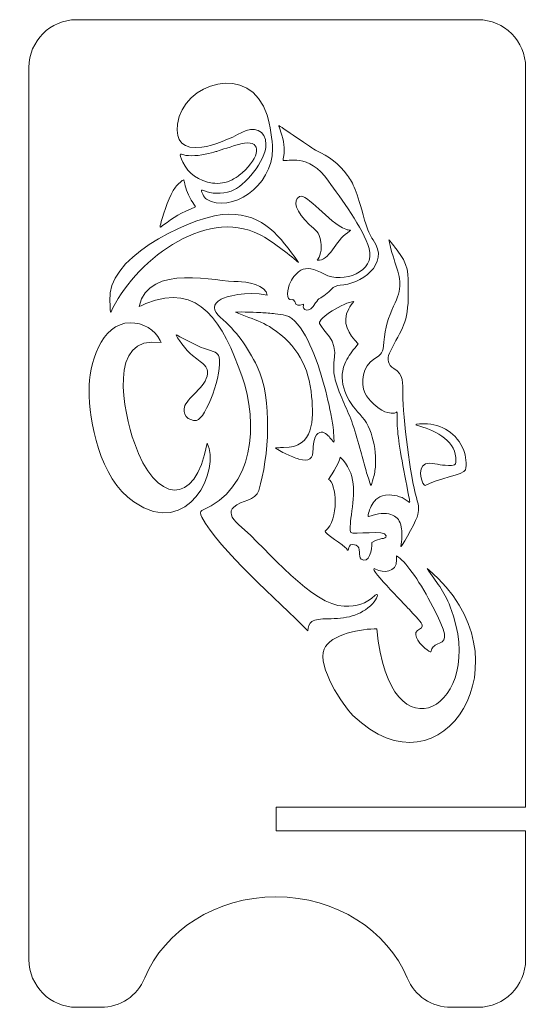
# Model space of a CAD drawing. Header units: millimetres. Extents: x -328 to 276, y -219 to 45.
# Drawn here: x 16.4 to 102.8, y -121.2 to 44.8 of the extents above; entities that cross this region are included whole.
import ezdxf

# ---------------------------------------------------------------- set-up
doc = ezdxf.new("R2010")
doc.units = ezdxf.units.MM
doc.header["$MEASUREMENT"] = 0
doc.layers.add('layer 1', color=7, linetype='Continuous')

msp = doc.modelspace()

# ---------------------------------------------------------------- linework, layer by layer
at = {"layer": 'layer 1', "color": 250, "lineweight": 9}
for points, knots in [([(25.9811, 44.7682), (48.478, 44.7682), (70.9743, 44.7682), (93.4711, 44.7682), (93.4711, 44.7682), (97.8773, 44.7682), (101.4711, 41.1744), (101.4711, 36.7682), (101.4711, 36.7682), (101.4711, 36.7682), (101.4711, -87.5432), (101.4711, -87.5432), (101.4711, -87.5432), (101.4711, -87.5432), (59.5461, -87.5432), (59.5461, -87.5432), (59.5461, -87.5432), (59.5461, -87.5432), (59.5461, -91.5432), (59.5461, -91.5432), (59.5461, -91.5432), (59.5461, -91.5432), (101.4711, -91.5432), (101.4711, -91.5432), (101.4711, -91.5432), (101.4711, -98.7555), (101.4711, -105.9679), (101.4711, -113.1802), (101.4711, -113.1802), (101.4711, -117.5864), (97.8773, -121.1802), (93.4711, -121.1802), (93.4711, -121.1802), (93.4711, -121.1802), (88.9634, -121.1802), (88.9634, -121.1802), (88.9634, -121.1802), (85.6673, -121.1802), (82.8524, -119.3055), (81.5818, -116.2641), (81.5818, -116.2641), (78.2562, -108.3039), (69.6299, -102.6313), (59.5111, -102.6313), (59.5111, -102.6313), (49.3923, -102.6313), (40.766, -108.3039), (37.4404, -116.2641), (37.4404, -116.2641), (36.1698, -119.3055), (33.3549, -121.1802), (30.0588, -121.1802), (30.0588, -121.1802), (30.0588, -121.1802), (25.9811, -121.1802), (25.9811, -121.1802), (25.9811, -121.1802), (21.5749, -121.1802), (17.9811, -117.5864), (17.9811, -113.1802), (17.9811, -113.1802), (17.9811, -63.1998), (17.9811, -13.2154), (17.9811, 36.7682), (17.9811, 36.7682), (17.9811, 41.1744), (21.5749, 44.7682), (25.9811, 44.7682)], [0, 0, 0, 0, 0.05555556, 0.05555556, 0.05555556, 0.05555556, 0.11111111, 0.11111111, 0.11111111, 0.11111111, 0.16666667, 0.16666667, 0.16666667, 0.16666667, 0.22222222, 0.22222222, 0.22222222, 0.22222222, 0.27777778, 0.27777778, 0.27777778, 0.27777778, 0.33333333, 0.33333333, 0.33333333, 0.33333333, 0.38888889, 0.38888889, 0.38888889, 0.38888889, 0.44444444, 0.44444444, 0.44444444, 0.44444444, 0.5, 0.5, 0.5, 0.5, 0.55555556, 0.55555556, 0.55555556, 0.55555556, 0.61111111, 0.61111111, 0.61111111, 0.61111111, 0.66666667, 0.66666667, 0.66666667, 0.66666667, 0.72222222, 0.72222222, 0.72222222, 0.72222222, 0.77777778, 0.77777778, 0.77777778, 0.77777778, 0.83333333, 0.83333333, 0.83333333, 0.83333333, 0.88888889, 0.88888889, 0.88888889, 0.88888889, 1, 1, 1, 1]), ([(47.8579, 14.6033), (47.3317, 14.9282), (46.8759, 15.9953), (47.0077, 16.1273), (47.0077, 16.1273), (47.0266, 16.1461), (47.0886, 16.1417), (47.1733, 16.1196), (47.1733, 16.1196), (47.258, 16.0976), (47.3653, 16.0577), (47.475, 16.0055), (47.475, 16.0055), (48.568, 15.4842), (50.3818, 15.4756), (51.9836, 15.984), (51.9836, 15.984), (54.2526, 16.7041), (57.8154, 21.1095), (57.824, 23.8056), (57.824, 23.8056), (57.8373, 26.3202), (55.6944, 26.8906), (53.7723, 25.841), (53.7723, 25.841), (51.9633, 24.8523), (49.05, 23.5603), (47.0184, 23.3297), (47.0184, 23.3297), (43.9671, 22.9829), (42.5741, 24.3101), (42.9337, 27.2216), (42.9337, 27.2216), (43.7917, 34.1696), (55.2201, 37.7389), (58.0038, 28.7289), (58.0038, 28.7289), (58.4788, 27.1914), (58.9393, 24.4137), (58.9416, 23.0711), (58.9416, 23.0711), (58.953, 16.6622), (51.7942, 12.173), (47.8579, 14.6033)], [0, 0, 0, 0, 0.08333333, 0.08333333, 0.08333333, 0.08333333, 0.16666667, 0.16666667, 0.16666667, 0.16666667, 0.25, 0.25, 0.25, 0.25, 0.33333333, 0.33333333, 0.33333333, 0.33333333, 0.41666667, 0.41666667, 0.41666667, 0.41666667, 0.5, 0.5, 0.5, 0.5, 0.58333333, 0.58333333, 0.58333333, 0.58333333, 0.66666667, 0.66666667, 0.66666667, 0.66666667, 0.75, 0.75, 0.75, 0.75, 0.83333333, 0.83333333, 0.83333333, 0.83333333, 1, 1, 1, 1]), ([(64.1233, -3.2307), (64.1944, -3.0068), (64.1743, -2.9815), (63.9875, -3.0595), (63.9875, -3.0595), (63.4663, -3.3237), (62.837, -3.3753), (62.6518, -2.5982), (62.6518, -2.5982), (62.6086, -2.4168), (62.3776, -2.1049), (62.21, -2.2726), (62.21, -2.2726), (61.0852, -2.4979), (61.4017, -0.3746), (61.939, 0.6836), (61.939, 0.6836), (62.3446, 1.4827), (63.1633, 2.4142), (63.7075, 2.6956), (63.7075, 2.6956), (64.6709, 3.1938), (65.8599, 2.9881), (67.6467, 2.0141), (67.6467, 2.0141), (70.7045, 0.3471), (76.3074, 2.3941), (75.1651, 6.34), (75.1651, 6.34), (74.1893, 9.7107), (70.3447, 14.8462), (68.3519, 17.6369), (68.3519, 17.6369), (64.8231, 22.575), (61.5082, 20.8165), (60.7159, 21.1359), (60.7159, 21.1359), (60.6923, 21.1595), (60.7376, 21.5304), (60.8165, 21.9597), (60.8165, 21.9597), (61.0025, 22.969), (60.8165, 24.4722), (60.3276, 25.8787), (60.3276, 25.8787), (60.1357, 26.4327), (59.9785, 26.9336), (59.9785, 26.9916), (59.9785, 26.9916), (59.9785, 27.0497), (65.8872, 22.9721), (66.2689, 22.7922), (66.2689, 22.7922), (68.3913, 21.7926), (70.1019, 20.5844), (71.5469, 18.6167), (71.5469, 18.6167), (72.5275, 17.2813), (72.9744, 16.1079), (74.4098, 11.0998), (74.4098, 11.0998), (74.9145, 9.3388), (75.2427, 8.5711), (75.8371, 7.7606), (75.8371, 7.7606), (78.8539, 3.6466), (73.5253, 0.219), (70.3002, 0.1647), (70.3002, 0.1647), (69.7732, 0.1556), (69.1381, -0.1382), (68.8144, -0.5229), (68.8144, -0.5229), (68.4303, -0.9793), (67.2425, -1.9041), (66.8473, -2.0544), (66.8473, -2.0544), (66.6777, -2.1188), (66.3986, -2.4407), (66.1777, -2.827), (66.1777, -2.827), (65.0695, -4.7637), (63.8979, -3.9418), (64.1233, -3.2307)], [0, 0, 0, 0, 0.04545455, 0.04545455, 0.04545455, 0.04545455, 0.09090909, 0.09090909, 0.09090909, 0.09090909, 0.13636364, 0.13636364, 0.13636364, 0.13636364, 0.18181818, 0.18181818, 0.18181818, 0.18181818, 0.22727273, 0.22727273, 0.22727273, 0.22727273, 0.27272727, 0.27272727, 0.27272727, 0.27272727, 0.31818182, 0.31818182, 0.31818182, 0.31818182, 0.36363636, 0.36363636, 0.36363636, 0.36363636, 0.40909091, 0.40909091, 0.40909091, 0.40909091, 0.45454545, 0.45454545, 0.45454545, 0.45454545, 0.5, 0.5, 0.5, 0.5, 0.54545455, 0.54545455, 0.54545455, 0.54545455, 0.59090909, 0.59090909, 0.59090909, 0.59090909, 0.63636364, 0.63636364, 0.63636364, 0.63636364, 0.68181818, 0.68181818, 0.68181818, 0.68181818, 0.72727273, 0.72727273, 0.72727273, 0.72727273, 0.77272727, 0.77272727, 0.77272727, 0.77272727, 0.81818182, 0.81818182, 0.81818182, 0.81818182, 0.86363636, 0.86363636, 0.86363636, 0.86363636, 0.90909091, 0.90909091, 0.90909091, 0.90909091, 1, 1, 1, 1]), ([(48.8252, 17.3337), (46.5056, 17.6713), (44.7807, 18.8851), (43.8526, 20.8328), (43.8526, 20.8328), (43.5175, 21.5359), (43.3163, 22.1969), (43.4378, 22.1969), (43.4378, 22.1969), (43.4726, 22.1969), (43.7349, 22.1302), (44.0203, 22.0488), (44.0203, 22.0488), (44.8594, 21.8096), (46.6864, 21.9125), (48.1884, 22.2838), (48.1884, 22.2838), (48.8454, 22.4461), (49.4576, 22.6126), (49.5488, 22.6537), (49.5488, 22.6537), (49.7018, 22.7227), (51.4606, 23.2796), (52.9588, 23.7338), (52.9588, 23.7338), (53.3041, 23.8384), (53.8804, 23.968), (54.2393, 24.0221), (54.2393, 24.0221), (57.1113, 24.4535), (56.8753, 21.6808), (53.8177, 19.0655), (53.8177, 19.0655), (53.0204, 18.3834), (52.9183, 18.3128), (52.1215, 17.8932), (52.1215, 17.8932), (51.0988, 17.3543), (49.9836, 17.165), (48.8252, 17.3337)], [0, 0, 0, 0, 0.09090909, 0.09090909, 0.09090909, 0.09090909, 0.18181818, 0.18181818, 0.18181818, 0.18181818, 0.27272727, 0.27272727, 0.27272727, 0.27272727, 0.36363636, 0.36363636, 0.36363636, 0.36363636, 0.45454545, 0.45454545, 0.45454545, 0.45454545, 0.54545455, 0.54545455, 0.54545455, 0.54545455, 0.63636364, 0.63636364, 0.63636364, 0.63636364, 0.72727273, 0.72727273, 0.72727273, 0.72727273, 0.81818182, 0.81818182, 0.81818182, 0.81818182, 1, 1, 1, 1]), ([(-39.1896, 13.5446), (-39.1896, 13.5446), (-40.7071, 13.3666), (-40.7071, 13.3666), (-40.7071, 13.3666), (-39.1697, 12.4095), (-39.3991, 5.6019), (-39.4497, 3.8377), (-39.4497, 3.8377), (-41.4075, 4.8393), (-42.8783, 5.7153), (-44.5648, 7.3794), (-44.5648, 7.3794), (-46.1856, 8.9785), (-47.5927, 11.035), (-47.4258, 11.5609), (-47.4258, 11.5609), (-47.3838, 11.6929), (-47.0317, 12.3367), (-46.5925, 12.9561), (-46.5925, 12.9561), (-44.776, 15.5175), (-43.2565, 17.1083), (-41.568, 17.3409), (-41.568, 17.3409), (-40.1638, 17.5343), (-39.2996, 16.5384), (-37.8073, 15.286), (-37.8073, 15.286), (-38.8972, 17.7445), (-40.488, 18.8167), (-42.3501, 18.3479), (-42.3501, 18.3479), (-45.0887, 17.6581), (-48.0827, 12.9624), (-48.2481, 13.1455), (-48.2481, 13.1455), (-48.294, 13.1964), (-48.428, 13.5347), (-48.5456, 13.8972), (-48.5456, 13.8972), (-48.7961, 14.6693), (-48.8125, 14.5086), (-49.3663, 14.4093), (-49.3663, 14.4093), (-49.3711, 13.1716), (-49.4698, 13.5863), (-49.1289, 12.5948), (-49.1289, 12.5948), (-48.5673, 10.9615), (-47.1807, 8.4798), (-46.0056, 7.0055), (-46.0056, 7.0055), (-44.8565, 5.5635), (-40.8293, 1.9237), (-39.0218, 1.3065), (-39.0218, 1.3065), (-38.0933, 2.6059), (-36.9214, 2.901), (-35.7591, 1.9772), (-35.7591, 1.9772), (-33.6521, 0.3027), (-31.948, -4.2901), (-31.2415, -10.1966), (-31.2415, -10.1966), (-30.7479, -14.3234), (-30.84, -22.6361), (-33.5177, -25.5043), (-33.5177, -25.5043), (-34.5642, -26.6258), (-35.8923, -25.8961), (-36.8713, -24.9427), (-36.8713, -24.9427), (-37.563, -24.2691), (-39.0764, -21.7501), (-39.3487, -20.9258), (-39.3487, -20.9258), (-39.5568, -20.2957), (-39.4146, -20.5691), (-39.8866, -20.0322), (-39.8866, -20.0322), (-42.6469, -16.8942), (-45.8576, -13.6526), (-49.3049, -11.366), (-49.3049, -11.366), (-48.8366, -12.4384), (-48.7906, -13.8745), (-48.3363, -14.6702), (-48.3363, -14.6702), (-48.101, -15.0825), (-46.6457, -16.304), (-46.1958, -16.741), (-46.1958, -16.741), (-43.5238, -19.3366), (-41.3844, -21.9929), (-39.512, -25.0398), (-39.512, -25.0398), (-38.337, -26.9514), (-36.464, -29.635), (-33.965, -29.2657), (-33.965, -29.2657), (-26.627, -28.1066), (-16.8327, -26.3992), (-9.8775, -26.131), (-9.8775, -26.131), (-5.9316, -25.9789), (-2.5135, -25.6965), (-0.5126, -27.4595), (-0.5126, -27.4595), (-0.5126, -27.4595), (0.9024, -28.7063), (0.9024, -28.7063), (0.9024, -28.7063), (3.6152, -27.7105), (20.2434, -22.4849), (5.7282, -25.14), (5.7282, -25.14), (5.7282, -25.14), (3.533, -25.5416), (3.533, -25.5416), (3.533, -25.5416), (3.533, -25.5416), (2.4848, -25.0019), (2.4848, -25.0019), (2.4848, -25.0019), (-1.6794, -22.8578), (-8.7987, -23.1421), (-16.5758, -24.3224), (-16.5758, -24.3224), (-18.4553, -24.6076), (-27.3278, -24.8253), (-28.7686, -23.9659), (-28.7686, -23.9659), (-29.5702, -23.4877), (-29.3168, -22.457), (-28.9721, -20.2936), (-28.9721, -20.2936), (-28.3286, -16.2554), (-28.7105, -10.2144), (-29.3622, -6.1514), (-29.3622, -6.1514), (-29.7542, -3.7077), (-32.1439, 6.0824), (-35.6411, 6.0699), (-35.6411, 6.0699), (-36.7021, 6.0661), (-37.8901, 4.7682), (-37.7064, 5.0734), (-37.7064, 5.0734), (-37.4335, 7.1114), (-38.5945, 12.2937), (-39.1896, 13.5446)], [0, 0, 0, 0, 0.02564103, 0.02564103, 0.02564103, 0.02564103, 0.05128205, 0.05128205, 0.05128205, 0.05128205, 0.07692308, 0.07692308, 0.07692308, 0.07692308, 0.1025641, 0.1025641, 0.1025641, 0.1025641, 0.12820513, 0.12820513, 0.12820513, 0.12820513, 0.15384615, 0.15384615, 0.15384615, 0.15384615, 0.17948718, 0.17948718, 0.17948718, 0.17948718, 0.20512821, 0.20512821, 0.20512821, 0.20512821, 0.23076923, 0.23076923, 0.23076923, 0.23076923, 0.25641026, 0.25641026, 0.25641026, 0.25641026, 0.28205128, 0.28205128, 0.28205128, 0.28205128, 0.30769231, 0.30769231, 0.30769231, 0.30769231, 0.33333333, 0.33333333, 0.33333333, 0.33333333, 0.35897436, 0.35897436, 0.35897436, 0.35897436, 0.38461538, 0.38461538, 0.38461538, 0.38461538, 0.41025641, 0.41025641, 0.41025641, 0.41025641, 0.43589744, 0.43589744, 0.43589744, 0.43589744, 0.46153846, 0.46153846, 0.46153846, 0.46153846, 0.48717949, 0.48717949, 0.48717949, 0.48717949, 0.51282051, 0.51282051, 0.51282051, 0.51282051, 0.53846154, 0.53846154, 0.53846154, 0.53846154, 0.56410256, 0.56410256, 0.56410256, 0.56410256, 0.58974359, 0.58974359, 0.58974359, 0.58974359, 0.61538462, 0.61538462, 0.61538462, 0.61538462, 0.64102564, 0.64102564, 0.64102564, 0.64102564, 0.66666667, 0.66666667, 0.66666667, 0.66666667, 0.69230769, 0.69230769, 0.69230769, 0.69230769, 0.71794872, 0.71794872, 0.71794872, 0.71794872, 0.74358974, 0.74358974, 0.74358974, 0.74358974, 0.76923077, 0.76923077, 0.76923077, 0.76923077, 0.79487179, 0.79487179, 0.79487179, 0.79487179, 0.82051282, 0.82051282, 0.82051282, 0.82051282, 0.84615385, 0.84615385, 0.84615385, 0.84615385, 0.87179487, 0.87179487, 0.87179487, 0.87179487, 0.8974359, 0.8974359, 0.8974359, 0.8974359, 0.92307692, 0.92307692, 0.92307692, 0.92307692, 0.94871795, 0.94871795, 0.94871795, 0.94871795, 1, 1, 1, 1]), ([(40.6005, 10.2808), (39.9106, 9.7586), (39.9252, 9.7361), (40.2282, 10.8428), (40.2282, 10.8428), (40.6911, 12.5348), (41.5786, 15.2963), (42.6212, 16.6435), (42.6212, 16.6435), (43.0162, 17.1537), (43.8213, 17.8615), (43.9959, 17.8519), (43.9959, 17.8519), (44.0448, 17.8492), (44.1311, 17.5458), (44.1875, 17.1776), (44.1875, 17.1776), (44.3054, 16.4091), (44.8433, 15.1505), (45.5213, 14.0582), (45.5213, 14.0582), (45.5213, 14.0582), (45.9894, 13.304), (45.9894, 13.304), (45.9894, 13.304), (43.5654, 12.3877), (42.2075, 11.4969), (40.6005, 10.2808)], [0, 0, 0, 0, 0.125, 0.125, 0.125, 0.125, 0.25, 0.25, 0.25, 0.25, 0.375, 0.375, 0.375, 0.375, 0.5, 0.5, 0.5, 0.5, 0.625, 0.625, 0.625, 0.625, 0.75, 0.75, 0.75, 0.75, 1, 1, 1, 1]), ([(66.4478, 4.3695), (66.9054, 4.8985), (67.2784, 6.1512), (67.0597, 7.4091), (67.0597, 7.4091), (66.7339, 9.2832), (66.2036, 9.3143), (65.1006, 10.3653), (65.1006, 10.3653), (62.8697, 12.4909), (62.2117, 14.3685), (63.4619, 15.0417), (63.4619, 15.0417), (64.6703, 15.6925), (68.3707, 10.7192), (71.2249, 9.5584), (71.2249, 9.5584), (71.3541, 9.5058), (71.6186, 9.4476), (71.8125, 9.4292), (71.8125, 9.4292), (72.1612, 9.396), (72.1579, 9.391), (71.5187, 8.9735), (71.5187, 8.9735), (69.5249, 7.6719), (68.477, 4.1024), (66.4478, 4.3695)], [0, 0, 0, 0, 0.125, 0.125, 0.125, 0.125, 0.25, 0.25, 0.25, 0.25, 0.375, 0.375, 0.375, 0.375, 0.5, 0.5, 0.5, 0.5, 0.625, 0.625, 0.625, 0.625, 0.75, 0.75, 0.75, 0.75, 1, 1, 1, 1]), ([(31.7516, -4.4419), (31.6098, -4.2007), (31.5513, -2.2388), (31.6527, -1.1261), (31.6527, -1.1261), (32.2543, 5.4725), (46.0303, 12.1059), (51.5981, 12.1059), (51.5981, 12.1059), (57.5263, 12.1059), (60.0924, 8.3706), (63.3214, 3.985), (63.3214, 3.985), (61.34, 5.5451), (58.9769, 7.5299), (56.746, 8.6778), (56.746, 8.6778), (47.4797, 13.4458), (35.3561, 3.8185), (31.7516, -4.4419)], [0, 0, 0, 0, 0.16666667, 0.16666667, 0.16666667, 0.16666667, 0.33333333, 0.33333333, 0.33333333, 0.33333333, 0.5, 0.5, 0.5, 0.5, 0.66666667, 0.66666667, 0.66666667, 0.66666667, 1, 1, 1, 1]), ([(80.5121, -43.6678), (80.6836, -42.9819), (80.7214, -41.1015), (80.5759, -40.4834), (80.5759, -40.4834), (80.3151, -39.374), (79.9956, -38.9342), (79.1066, -38.4609), (79.1066, -38.4609), (78.4521, -38.1124), (76.9563, -38.1276), (75.8381, -38.4943), (75.8381, -38.4943), (75.3979, -38.6386), (75.0152, -38.7342), (74.9876, -38.7065), (74.9876, -38.7065), (74.9601, -38.679), (75.0367, -38.299), (75.1578, -37.862), (75.1578, -37.862), (75.3623, -37.125), (75.9598, -36.0906), (76.3032, -35.8791), (76.3032, -35.8791), (76.3843, -35.8291), (76.5304, -35.7086), (76.6278, -35.6112), (76.6278, -35.6112), (76.9228, -35.3162), (77.7427, -35.0883), (78.5091, -35.0883), (78.5091, -35.0883), (79.7207, -35.0883), (80.968, -35.5147), (81.7216, -36.1864), (81.7216, -36.1864), (81.9332, -36.3751), (81.986, -36.3864), (81.986, -36.2435), (81.986, -36.2435), (81.986, -36.0674), (81.632, -34.1538), (81.1745, -31.8564), (81.1745, -31.8564), (80.2185, -27.0552), (79.8296, -24.1708), (79.8895, -22.3253), (79.8895, -22.3253), (79.9264, -21.1926), (79.8784, -20.9219), (79.6942, -21.2201), (79.6942, -21.2201), (79.5694, -21.4221), (78.3204, -21.3491), (77.7914, -21.1089), (77.7914, -21.1089), (76.5941, -20.5653), (74.9984, -19.0865), (74.4882, -18.0475), (74.4882, -18.0475), (73.5877, -16.2141), (74.1601, -13.4056), (75.9289, -12.2814), (75.9289, -12.2814), (77.405, -11.3431), (77.4463, -11.2738), (77.6378, -9.4087), (77.6378, -9.4087), (77.8911, -6.942), (78.3659, -5.1968), (79.2813, -3.3674), (79.2813, -3.3674), (80.8102, -0.312), (80.5117, 1.1382), (79.493, 4.0334), (79.493, 4.0334), (79.1427, 5.0295), (78.4324, 7.6988), (78.4997, 7.7661), (78.4997, 7.7661), (78.5311, 7.7974), (79.6219, 6.3471), (79.6873, 6.2664), (79.6873, 6.2664), (81.8567, 3.5861), (81.7513, 2.2376), (81.7506, -1.0503), (81.7506, -1.0503), (81.7506, -6.4087), (80.704, -6.9136), (78.6053, -11.2432), (78.6053, -11.2432), (78.0917, -12.3029), (78.3387, -13.2101), (79.3107, -13.8338), (79.3107, -13.8338), (81.0107, -14.9247), (80.8269, -16.2514), (80.8206, -18.1036), (80.8206, -18.1036), (80.8069, -22.1084), (82.1238, -32.1409), (83.1033, -35.4955), (83.1033, -35.4955), (83.5912, -37.1664), (83.6084, -37.6447), (83.2222, -38.795), (83.2222, -38.795), (82.8234, -39.9832), (80.298, -44.5237), (80.5121, -43.6678)], [0, 0, 0, 0, 0.03448276, 0.03448276, 0.03448276, 0.03448276, 0.06896552, 0.06896552, 0.06896552, 0.06896552, 0.10344828, 0.10344828, 0.10344828, 0.10344828, 0.13793103, 0.13793103, 0.13793103, 0.13793103, 0.17241379, 0.17241379, 0.17241379, 0.17241379, 0.20689655, 0.20689655, 0.20689655, 0.20689655, 0.24137931, 0.24137931, 0.24137931, 0.24137931, 0.27586207, 0.27586207, 0.27586207, 0.27586207, 0.31034483, 0.31034483, 0.31034483, 0.31034483, 0.34482759, 0.34482759, 0.34482759, 0.34482759, 0.37931034, 0.37931034, 0.37931034, 0.37931034, 0.4137931, 0.4137931, 0.4137931, 0.4137931, 0.44827586, 0.44827586, 0.44827586, 0.44827586, 0.48275862, 0.48275862, 0.48275862, 0.48275862, 0.51724138, 0.51724138, 0.51724138, 0.51724138, 0.55172414, 0.55172414, 0.55172414, 0.55172414, 0.5862069, 0.5862069, 0.5862069, 0.5862069, 0.62068966, 0.62068966, 0.62068966, 0.62068966, 0.65517241, 0.65517241, 0.65517241, 0.65517241, 0.68965517, 0.68965517, 0.68965517, 0.68965517, 0.72413793, 0.72413793, 0.72413793, 0.72413793, 0.75862069, 0.75862069, 0.75862069, 0.75862069, 0.79310345, 0.79310345, 0.79310345, 0.79310345, 0.82758621, 0.82758621, 0.82758621, 0.82758621, 0.86206897, 0.86206897, 0.86206897, 0.86206897, 0.89655172, 0.89655172, 0.89655172, 0.89655172, 0.93103448, 0.93103448, 0.93103448, 0.93103448, 1, 1, 1, 1]), ([(47.0657, -38.8245), (46.7828, -38.2821), (46.7523, -37.8427), (47.0452, -37.7187), (47.0452, -37.7187), (55.8705, -33.9842), (56.608, -23.1601), (53.7674, -15.0499), (53.7674, -15.0499), (50.6866, -6.2548), (46.6756, 0.7891), (37.6389, -2.9099), (37.6389, -2.9099), (37.0087, -3.2179), (36.4846, -3.4358), (36.4931, -3.3967), (36.4931, -3.3967), (38.0991, 3.9862), (49.7734, 0.667), (53.1258, 0.7573), (53.1258, 0.7573), (54.3943, 0.7915), (58.0032, 0.129), (58.0032, -1.4965), (58.0032, -1.4965), (54.4445, -0.745), (51.0186, -1.7998), (50.2724, -2.1838), (50.2724, -2.1838), (48.7391, -2.9724), (48.9452, -4.1947), (50.1478, -5.217), (50.1478, -5.217), (52.8103, -7.48), (54.748, -10.2256), (56.3497, -13.5221), (56.3497, -13.5221), (58.9917, -18.9587), (58.3028, -28.7723), (56.6171, -34.3233), (56.6171, -34.3233), (56.0792, -36.094), (53.6912, -35.9254), (52.4126, -37.1245), (52.4126, -37.1245), (51.5859, -37.8999), (51.8743, -38.9121), (53.2598, -40.0983), (53.2598, -40.0983), (58.3166, -44.4276), (65.6416, -53.7538), (70.9453, -53.771), (70.9453, -53.771), (73.2788, -53.7789), (74.4268, -53.5422), (76.1959, -51.9383), (76.1959, -51.9383), (76.8657, -51.3308), (76.516, -52.5846), (75.7599, -53.3598), (75.7599, -53.3598), (73.6998, -55.4719), (71.1403, -55.8892), (68.2445, -55.8919), (68.2445, -55.8919), (66.9429, -55.8932), (66.1429, -56.0301), (65.5341, -56.3559), (65.5341, -56.3559), (65.0268, -56.6274), (64.9662, -57.3048), (64.8786, -57.9146), (64.8786, -57.9146), (59.8356, -52.7828), (49.9539, -44.3597), (47.0657, -38.8245)], [0, 0, 0, 0, 0.05, 0.05, 0.05, 0.05, 0.1, 0.1, 0.1, 0.1, 0.15, 0.15, 0.15, 0.15, 0.2, 0.2, 0.2, 0.2, 0.25, 0.25, 0.25, 0.25, 0.3, 0.3, 0.3, 0.3, 0.35, 0.35, 0.35, 0.35, 0.4, 0.4, 0.4, 0.4, 0.45, 0.45, 0.45, 0.45, 0.5, 0.5, 0.5, 0.5, 0.55, 0.55, 0.55, 0.55, 0.6, 0.6, 0.6, 0.6, 0.65, 0.65, 0.65, 0.65, 0.7, 0.7, 0.7, 0.7, 0.75, 0.75, 0.75, 0.75, 0.8, 0.8, 0.8, 0.8, 0.85, 0.85, 0.85, 0.85, 0.9, 0.9, 0.9, 0.9, 1, 1, 1, 1]), ([(73.3204, -9.6977), (71.7299, -8.0293), (70.5001, -6.178), (71.7271, -3.8132), (71.7271, -3.8132), (71.9712, -3.3427), (72.2625, -2.9614), (72.5918, -2.5745), (72.5918, -2.5745), (70.9547, -2.6894), (66.5041, -5.39), (66.8406, -6.2627), (66.8406, -6.2627), (67.4235, -7.7616), (69.8742, -8.7591), (69.3105, -12.4284), (69.3105, -12.4284), (69.1428, -13.5198), (69.2025, -14.648), (69.4688, -15.7189), (69.4688, -15.7189), (69.8042, -17.0682), (70.4163, -18.4486), (70.972, -19.723), (70.972, -19.723), (71.4661, -20.856), (71.9868, -22.0012), (72.3922, -23.1689), (72.3922, -23.1689), (72.9167, -24.6798), (73.3334, -26.2494), (73.7516, -27.7931), (73.7516, -27.7931), (74.0465, -28.8813), (74.3384, -29.9715), (74.6587, -31.0525), (74.6587, -31.0525), (74.9018, -31.8728), (75.1627, -32.7127), (75.4833, -33.5102), (75.4833, -33.5102), (75.6453, -33.123), (75.869, -32.301), (75.9203, -32.0993), (75.9203, -32.0993), (76.0122, -31.7374), (76.098, -31.3615), (76.1494, -30.9915), (76.1494, -30.9915), (76.5621, -28.0248), (75.7923, -23.7611), (73.6329, -21.5603), (73.6329, -21.5603), (71.494, -19.3802), (69.7781, -16.1182), (71.0834, -13.0644), (71.0834, -13.0644), (71.5438, -11.9872), (72.0252, -11.3143), (72.7615, -10.3952), (72.7615, -10.3952), (72.7615, -10.3952), (73.3204, -9.6977), (73.3204, -9.6977)], [0, 0, 0, 0, 0.05882353, 0.05882353, 0.05882353, 0.05882353, 0.11764706, 0.11764706, 0.11764706, 0.11764706, 0.17647059, 0.17647059, 0.17647059, 0.17647059, 0.23529412, 0.23529412, 0.23529412, 0.23529412, 0.29411765, 0.29411765, 0.29411765, 0.29411765, 0.35294118, 0.35294118, 0.35294118, 0.35294118, 0.41176471, 0.41176471, 0.41176471, 0.41176471, 0.47058824, 0.47058824, 0.47058824, 0.47058824, 0.52941176, 0.52941176, 0.52941176, 0.52941176, 0.58823529, 0.58823529, 0.58823529, 0.58823529, 0.64705882, 0.64705882, 0.64705882, 0.64705882, 0.70588235, 0.70588235, 0.70588235, 0.70588235, 0.76470588, 0.76470588, 0.76470588, 0.76470588, 0.82352941, 0.82352941, 0.82352941, 0.82352941, 0.88235294, 0.88235294, 0.88235294, 0.88235294, 1, 1, 1, 1]), ([(69.2455, -26.2192), (69.2847, -25.9825), (69.2396, -25.2373), (69.2332, -25.1028), (69.2332, -25.1028), (69.205, -24.5155), (69.1238, -23.9123), (69.0373, -23.3311), (69.0373, -23.3311), (68.9115, -22.4845), (68.7566, -21.6405), (68.5858, -20.8019), (68.5858, -20.8019), (68.1594, -18.7076), (67.6282, -16.6152), (66.9908, -14.5753), (66.9908, -14.5753), (66.2006, -12.0461), (64.023, -5.689), (61.125, -4.9144), (61.125, -4.9144), (60.5803, -4.7688), (59.9487, -4.6969), (59.3883, -4.6356), (59.3883, -4.6356), (58.5874, -4.5481), (57.7808, -4.4888), (56.9765, -4.4428), (56.9765, -4.4428), (56.4874, -4.4149), (53.6704, -4.2848), (52.6793, -4.3748), (52.6793, -4.3748), (53.43, -4.6987), (54.1968, -4.9711), (54.9656, -5.2513), (54.9656, -5.2513), (56.3577, -5.7586), (57.6131, -6.2777), (58.8598, -7.0974), (58.8598, -7.0974), (63.0561, -9.8562), (65.0665, -13.5714), (65.5053, -18.5508), (65.5053, -18.5508), (65.8445, -22.3995), (65.9475, -27.1364), (60.7962, -27.1364), (60.7962, -27.1364), (60.4592, -27.1364), (60.1213, -27.1397), (59.7845, -27.151), (59.7845, -27.151), (59.7048, -27.1536), (59.559, -27.1545), (59.4392, -27.1634), (59.4392, -27.1634), (59.7082, -27.5375), (61.0383, -28.1469), (61.2926, -28.2596), (61.2926, -28.2596), (61.9231, -28.5391), (62.7113, -28.8708), (63.3777, -29.049), (63.3777, -29.049), (65.0911, -29.507), (65.7618, -29.1009), (65.7618, -27.2932), (65.7618, -27.2932), (65.7618, -26.4944), (65.9427, -24.877), (66.8549, -24.5708), (66.8549, -24.5708), (67.5316, -24.3438), (68.1984, -25.0052), (68.5836, -25.4735), (68.5836, -25.4735), (68.6623, -25.5691), (69.0719, -26.0798), (69.2455, -26.2192)], [0, 0, 0, 0, 0.04761905, 0.04761905, 0.04761905, 0.04761905, 0.0952381, 0.0952381, 0.0952381, 0.0952381, 0.14285714, 0.14285714, 0.14285714, 0.14285714, 0.19047619, 0.19047619, 0.19047619, 0.19047619, 0.23809524, 0.23809524, 0.23809524, 0.23809524, 0.28571429, 0.28571429, 0.28571429, 0.28571429, 0.33333333, 0.33333333, 0.33333333, 0.33333333, 0.38095238, 0.38095238, 0.38095238, 0.38095238, 0.42857143, 0.42857143, 0.42857143, 0.42857143, 0.47619048, 0.47619048, 0.47619048, 0.47619048, 0.52380952, 0.52380952, 0.52380952, 0.52380952, 0.57142857, 0.57142857, 0.57142857, 0.57142857, 0.61904762, 0.61904762, 0.61904762, 0.61904762, 0.66666667, 0.66666667, 0.66666667, 0.66666667, 0.71428571, 0.71428571, 0.71428571, 0.71428571, 0.76190476, 0.76190476, 0.76190476, 0.76190476, 0.80952381, 0.80952381, 0.80952381, 0.80952381, 0.85714286, 0.85714286, 0.85714286, 0.85714286, 0.9047619, 0.9047619, 0.9047619, 0.9047619, 1, 1, 1, 1]), ([(35.6329, -36.2719), (29.7605, -32.2388), (28.1153, -22.6017), (28.0917, -17.4748), (28.0917, -17.4748), (28.0727, -13.3408), (30.0636, -6.1582), (35.0276, -6.1582), (35.0276, -6.1582), (37.12, -6.1582), (39.1865, -7.2637), (40.0574, -9.1343), (40.0574, -9.1343), (40.0574, -9.1343), (40.2262, -9.4969), (40.2262, -9.4969), (40.2262, -9.4969), (31.0397, -8.0275), (33.9231, -21.2426), (35.7023, -26.3448), (35.7023, -26.3448), (39.2154, -36.4168), (45.9395, -37.3958), (47.9422, -26.3664), (47.9422, -26.3664), (50.2315, -30.7296), (44.8912, -42.6304), (35.6329, -36.2719)], [0, 0, 0, 0, 0.125, 0.125, 0.125, 0.125, 0.25, 0.25, 0.25, 0.25, 0.375, 0.375, 0.375, 0.375, 0.5, 0.5, 0.5, 0.5, 0.625, 0.625, 0.625, 0.625, 0.75, 0.75, 0.75, 0.75, 1, 1, 1, 1]), ([(44.1935, -20.081), (44.8515, -18.5059), (48.2753, -16.567), (47.9716, -14.3044), (47.9716, -14.3044), (47.8658, -13.5148), (47.656, -13.2922), (45.4739, -11.6531), (45.4739, -11.6531), (44.4657, -10.8961), (42.585, -8.326), (42.7283, -8.1827), (42.7283, -8.1827), (42.7593, -8.1517), (46.7138, -10.2871), (47.3223, -10.4491), (47.3223, -10.4491), (49.2675, -10.9669), (49.7446, -11.2344), (49.9331, -11.9127), (49.9331, -11.9127), (50.6519, -14.501), (47.6703, -22.3745), (46.1697, -22.5516), (46.1697, -22.5516), (44.7582, -22.7179), (43.604, -21.4921), (44.1935, -20.081)], [0, 0, 0, 0, 0.125, 0.125, 0.125, 0.125, 0.25, 0.25, 0.25, 0.25, 0.375, 0.375, 0.375, 0.375, 0.5, 0.5, 0.5, 0.5, 0.625, 0.625, 0.625, 0.625, 0.75, 0.75, 0.75, 0.75, 1, 1, 1, 1]), ([(84.6188, -29.887), (85.4253, -29.5429), (86.8818, -30.0531), (87.9252, -30.1096), (87.9252, -30.1096), (89.7489, -30.2081), (89.7933, -30.1759), (89.7174, -28.808), (89.7174, -28.808), (89.55, -25.7917), (85.8356, -24.0383), (83.154, -23.3832), (83.154, -23.3832), (82.8009, -23.2967), (83.1077, -23.0789), (84.3881, -23.1109), (84.3881, -23.1109), (87.4755, -23.1881), (89.8693, -24.6592), (91.098, -27.6441), (91.098, -27.6441), (91.4259, -28.4409), (91.5891, -30.0546), (91.3603, -30.8717), (91.3603, -30.8717), (91.1356, -31.6715), (86.5427, -32.3978), (84.5753, -33.4764), (84.5753, -33.4764), (84.1836, -33.692), (83.0363, -30.5623), (84.6188, -29.887)], [0, 0, 0, 0, 0.11111111, 0.11111111, 0.11111111, 0.11111111, 0.22222222, 0.22222222, 0.22222222, 0.22222222, 0.33333333, 0.33333333, 0.33333333, 0.33333333, 0.44444444, 0.44444444, 0.44444444, 0.44444444, 0.55555556, 0.55555556, 0.55555556, 0.55555556, 0.66666667, 0.66666667, 0.66666667, 0.66666667, 0.77777778, 0.77777778, 0.77777778, 0.77777778, 1, 1, 1, 1]), ([(73.8279, -45.8747), (73.3037, -45.4914), (73.8906, -43.8936), (72.9824, -43.5481), (72.9824, -43.5481), (71.1746, -42.8609), (72.0319, -45.0997), (71.3503, -44.1085), (71.3503, -44.1085), (71.0476, -43.6687), (67.4472, -41.4016), (67.7656, -41.1663), (67.7656, -41.1663), (70.2083, -39.3643), (69.633, -32.9009), (68.3494, -32.4719), (68.3494, -32.4719), (68.3204, -32.4622), (70.2349, -29.7359), (70.2902, -28.731), (70.2902, -28.731), (73.0884, -31.3588), (72.6639, -34.8682), (72.1799, -38.433), (72.1799, -38.433), (71.9782, -39.9179), (71.9349, -41.1789), (72.0789, -41.3778), (72.0789, -41.3778), (72.4235, -41.8541), (78.0088, -40.8499), (78.0088, -41.9765), (78.0088, -41.9765), (78.0088, -42.6995), (76.9351, -42.0985), (75.6202, -43.1014), (75.6202, -43.1014), (75.7321, -44.2371), (75.1105, -46.8125), (73.8279, -45.8747)], [0, 0, 0, 0, 0.09090909, 0.09090909, 0.09090909, 0.09090909, 0.18181818, 0.18181818, 0.18181818, 0.18181818, 0.27272727, 0.27272727, 0.27272727, 0.27272727, 0.36363636, 0.36363636, 0.36363636, 0.36363636, 0.45454545, 0.45454545, 0.45454545, 0.45454545, 0.54545455, 0.54545455, 0.54545455, 0.54545455, 0.63636364, 0.63636364, 0.63636364, 0.63636364, 0.72727273, 0.72727273, 0.72727273, 0.72727273, 0.81818182, 0.81818182, 0.81818182, 0.81818182, 1, 1, 1, 1]), ([(80.0886, -45.5425), (81.5003, -46.5535), (83.8959, -50.0103), (85.8754, -53.8927), (85.8754, -53.8927), (88.1653, -58.3843), (88.3712, -59.4946), (87.0035, -59.977), (87.0035, -59.977), (86.2495, -60.2428), (85.7408, -60.6776), (85.6425, -61.1401), (85.6425, -61.1401), (85.5635, -61.5115), (85.5628, -61.5118), (85.2108, -61.3308), (85.2108, -61.3308), (84.495, -60.9625), (82.6609, -59.1697), (83.0378, -58.1792), (83.0378, -58.1792), (83.2197, -57.7003), (84.0972, -57.6031), (84.0901, -57.1517), (84.0901, -57.1517), (84.0826, -56.6808), (83.8296, -56.355), (81.8766, -54.3012), (81.8766, -54.3012), (81.255, -53.6474), (74.3522, -46.5579), (76.2619, -47.5752), (76.2619, -47.5752), (77.5036, -48.2371), (79.785, -48.2009), (79.785, -45.9954), (79.785, -45.9954), (79.785, -45.9954), (79.785, -45.3251), (79.785, -45.3251), (79.785, -45.3251), (79.785, -45.3251), (80.0886, -45.5425), (80.0886, -45.5425)], [0, 0, 0, 0, 0.08333333, 0.08333333, 0.08333333, 0.08333333, 0.16666667, 0.16666667, 0.16666667, 0.16666667, 0.25, 0.25, 0.25, 0.25, 0.33333333, 0.33333333, 0.33333333, 0.33333333, 0.41666667, 0.41666667, 0.41666667, 0.41666667, 0.5, 0.5, 0.5, 0.5, 0.58333333, 0.58333333, 0.58333333, 0.58333333, 0.66666667, 0.66666667, 0.66666667, 0.66666667, 0.75, 0.75, 0.75, 0.75, 0.83333333, 0.83333333, 0.83333333, 0.83333333, 1, 1, 1, 1]), ([(85.218, -47.6859), (102.7518, -62.5036), (87.4928, -86.8068), (72.4461, -72.1316), (72.4461, -72.1316), (70.7119, -70.4402), (66.4034, -63.8567), (67.5823, -61.0102), (67.5823, -61.0102), (68.6225, -58.4986), (74.013, -57.5051), (76.4813, -57.6001), (76.4813, -57.6001), (78.4235, -80.4092), (95.3287, -70.6683), (88.8064, -53.9149), (88.8064, -53.9149), (87.6968, -51.0655), (86.4517, -49.8035), (84.9371, -47.4509), (84.9371, -47.4509), (84.9371, -47.4509), (85.218, -47.6859), (85.218, -47.6859)], [0, 0, 0, 0, 0.14285714, 0.14285714, 0.14285714, 0.14285714, 0.28571429, 0.28571429, 0.28571429, 0.28571429, 0.42857143, 0.42857143, 0.42857143, 0.42857143, 0.57142857, 0.57142857, 0.57142857, 0.57142857, 0.71428571, 0.71428571, 0.71428571, 0.71428571, 1, 1, 1, 1])]:
    msp.add_open_spline(points, degree=3, knots=knots, dxfattribs=at)

doc.saveas('drawing.dxf')
